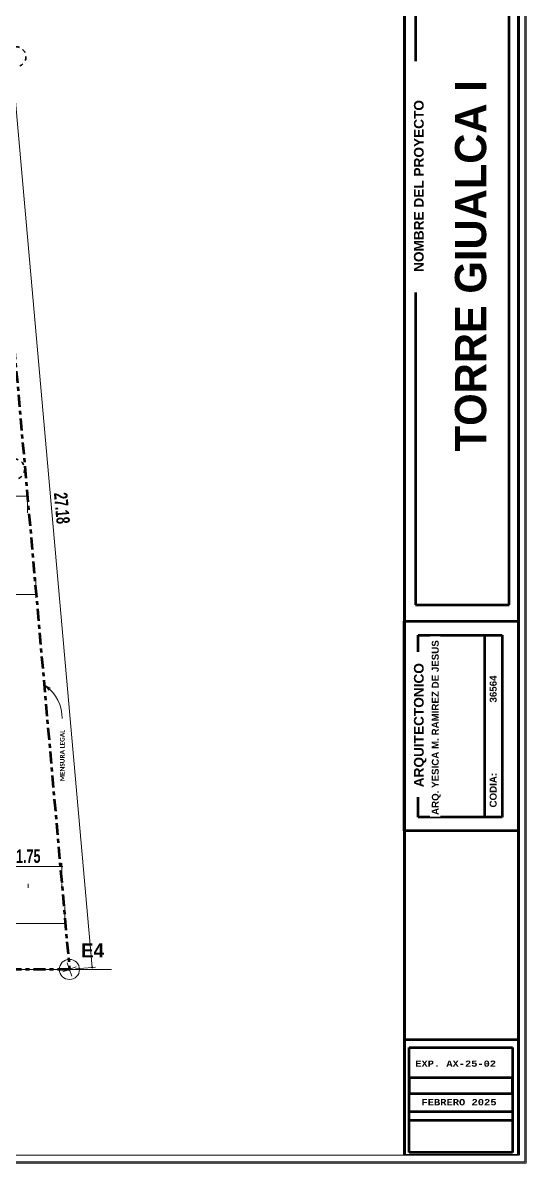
# Model space of a CAD drawing. Header units: metres. Extents: x -144 to 1000, y -717 to 29.
# Drawn here: x -42.01 to -29.19, y -589.13 to -560.07 of the extents above; entities that cross this region are included whole.
import ezdxf

# ---------------------------------------------------------------- set-up
doc = ezdxf.new("R2010")
doc.units = ezdxf.units.M
doc.linetypes.add('Dash Dot 3_16_', pattern=[0.595313, 0.357187, -0.119063, 0, -0.119063])
doc.linetypes.add('Elevado', pattern=[0.003969, 0.002381, -0.001587])
doc.layers.get('0').update_dxf_attribs({"color": 1})
for name, color, linetype, lineweight in [('A-ANNO-DIMS', 1, 'Continuous', 9), ('A-DETL', 1, 'Continuous', 9), ('A-DETL-THIN', 1, 'Continuous', 9), ('A-FLOR', 2, 'Continuous', 9), ('G-ANNO-TEXT', 2, 'Continuous', 9), ('G-ANNO-TTLB', 3, 'Continuous', 18), ('G-ANNO-TTLB-WIDE', 1, 'Continuous', 70), ('G-IMPT', 1, 'Continuous', 9)]:
    doc.layers.add(name, color=color, linetype=linetype, lineweight=lineweight)
doc.styles.add('Arial_B', font='arialbd.ttf', dxfattribs={"height": 0.0025})
doc.styles.add('Arial_B_1', font='arialbd.ttf', dxfattribs={"height": 0.001786})
doc.styles.add('Britannic Bold_B_1', font='', dxfattribs={"width": 0.7, "height": 0.4})
doc.styles.add('Britannic Bold_B_2', font='', dxfattribs={"width": 1.1, "height": 0.009})
doc.styles.add('Britannic Bold_B_4', font='', dxfattribs={"height": 0.004465})
doc.styles.add('Calibri_B_5', font='calibrib.ttf', dxfattribs={"height": 0.66})
doc.styles.add('Courier New_B_3', font='courbd.ttf', dxfattribs={"height": 0.2625})
doc.styles.add('Courier New_B_4', font='courbd.ttf', dxfattribs={"height": 0.001587})
doc.styles.get('Britannic Bold_B_1').set_extended_font_data('Britannic Bold', bold=True)
doc.styles.get('Britannic Bold_B_2').set_extended_font_data('Britannic Bold', bold=True)
doc.styles.get('Britannic Bold_B_4').set_extended_font_data('Britannic Bold', bold=True)

# ---------------------------------------------------------------- blocks, each defined once
blk = doc.blocks.new('tarjeta de nathalie 00')
at = {"layer": 'G-IMPT', "lineweight": 9}
h = blk.add_hatch(color=3, dxfattribs=at)
h.paths.add_polyline_path([(-145.23888, -717.38489), (-145.21019, -717.38489), (-145.21019, -716.89355), (-145.21019, -716.79934), (-145.23888, -716.79934), (-145.23888, -716.89379)])
h.paths.add_polyline_path([(-145.20996, -716.7991), (-145.20996, -717.3851), (-145.2392, -717.3851), (-145.2392, -716.7991)])
h.paths.add_polyline_path([(-145.23902, -717.3868), (-145.20826, -717.3868), (-145.20826, -716.7974), (-145.2392, -716.7974), (-146.09866, -716.7974), (-146.09866, -717.3868)])
h.paths.add_polyline_path([(-145.20795, -716.79707), (-145.20795, -717.3871), (-146.09898, -717.3871), (-146.09898, -716.79707)])
at = {"layer": 'G-ANNO-TTLB', "color": 3}
for p, q in [((-145.20795, -717.3871), (-145.20795, -716.79707)), ((-145.20795, -717.38713), (-145.20795, -716.79707)), ((-145.2392, -716.7991), (-145.2392, -717.3851)), ((-145.20996, -717.3851), (-145.20996, -716.7991)), ((-145.20826, -716.7974), (-145.20826, -717.3868)), ((-145.21019, -716.89355), (-145.21019, -717.38489)), ((-145.23888, -717.38489), (-145.23888, -716.89379)), ((-146.09898, -717.3871), (-145.20795, -717.3871)), ((-146.09898, -717.38713), (-145.20795, -717.38713)), ((-145.20996, -717.3851), (-146.09696, -717.3851)), ((-145.2392, -717.3851), (-145.20996, -717.3851)), ((-145.20826, -717.3868), (-145.23902, -717.3868)), ((-145.21019, -717.38489), (-145.23888, -717.38489))]:
    blk.add_line(p, q, dxfattribs=at)
at = {"layer": 'G-ANNO-TTLB'}
blk.add_line((-145.23902, -717.3868), (-146.09866, -717.3868), dxfattribs=at)
at = {"layer": 'G-ANNO-TTLB-WIDE', "color": 3}
for p, q in [((-145.2392, -716.7991), (-145.2392, -717.3851)), ((-145.20996, -716.7991), (-145.20996, -717.3851)), ((-145.23627, -717.0241), (-145.23627, -717.1091)), ((-145.21233, -717.24403), (-145.21233, -717.0241)), ((-145.23627, -717.16403), (-145.23627, -717.24403)), ((-145.23627, -717.24403), (-145.21233, -717.24403)), ((-145.2392, -717.24821), (-145.20996, -717.24821)), ((-145.2392, -717.30194), (-145.2392, -717.24821)), ((-145.20996, -717.24821), (-145.20996, -717.30194)), ((-145.23559, -717.25789), (-145.23559, -717.25185)), ((-145.23559, -717.25185), (-145.21413, -717.25185)), ((-145.21856, -717.29848), (-145.21856, -717.25185)), ((-145.21413, -717.25185), (-145.21413, -717.29848)), ((-145.23559, -717.29848), (-145.23559, -717.29331)), ((-145.21413, -717.29848), (-145.23559, -717.29848)), ((-145.20996, -717.30194), (-145.2392, -717.30194)), ((-145.2392, -717.35541), (-145.20996, -717.35541)), ((-145.23791, -717.35747), (-145.21146, -717.35747)), ((-145.23791, -717.3844), (-145.23791, -717.35747)), ((-145.21146, -717.35747), (-145.21146, -717.3844)), ((-145.23791, -717.36524), (-145.23791, -717.36926)), ((-145.21146, -717.36524), (-145.23791, -717.36524)), ((-145.21146, -717.36926), (-145.21146, -717.36524)), ((-145.23791, -717.36926), (-145.21146, -717.36926)), ((-145.23791, -717.3739), (-145.22469, -717.3739)), ((-145.23791, -717.3844), (-145.23791, -717.3739)), ((-145.23791, -717.3739), (-145.21146, -717.3739)), ((-145.23791, -717.37615), (-145.23791, -717.3739)), ((-145.22469, -717.3739), (-145.21146, -717.3739)), ((-145.21146, -717.3739), (-145.21146, -717.3844)), ((-145.21146, -717.3739), (-145.21146, -717.37615)), ((-145.21146, -717.37615), (-145.23791, -717.37615)), ((-145.21146, -717.3844), (-145.23791, -717.3844)), ((-145.22469, -717.3844), (-145.23791, -717.3844)), ((-145.21146, -717.3844), (-145.22469, -717.3844))]:
    blk.add_line(p, q, dxfattribs=at)
at = {"layer": 'G-ANNO-TTLB', "lineweight": 9, "attachment_point": 1}
for s, insert, char_height, width, style in [('EXP. AX-25-02', (-145.23635, -717.36083), 0.0015875, 0.027097, 'Courier New_B_4'), ('FEBRERO 2025', (-145.23478, -717.37069), 0.0016, 0.0250126, 'Courier New_B_3')]:
    blk.add_mtext(s, dxfattribs=dict(at, insert=insert, char_height=char_height, width=width, style=style))
at = {"layer": 'G-ANNO-TTLB', "lineweight": 9, "attachment_point": 1, "rotation": 90, "bg_fill": 3, "box_fill_scale": 1.25, "bg_fill_color": 256, "bg_fill_true_color": 13158600, "bg_fill_transparency": 0}
for s, insert, char_height, width, style in [('TORRE GIUALCA I', (-145.2262, -717.20472), 0.008, 0.1678172, 'Britannic Bold_B_4'), ('NOMBRE DEL PROYECTO', (-145.2367, -717.15875), 0.0025, 0.0533122, 'Arial_B'), ('CODIA:                          36564', (-145.2173, -717.29598), 0.0017859, 0.0412887, 'Arial_B_1'), ('ARQUITECTONICO', (-145.2367, -717.2908), 0.0025, 0.0340148, 'Arial_B')]:
    blk.add_mtext(s, dxfattribs=dict(at, insert=insert, char_height=char_height, width=width, style=style))
at = {"layer": 'G-ANNO-TTLB', "lineweight": 9, "insert": (-145.23213, -717.2979), "char_height": 0.0017859, "width": 0.0453611, "attachment_point": 1, "rotation": 90, "style": 'Arial_B_1', "bg_fill": 3, "box_fill_scale": 1.25, "bg_fill_color": 256, "bg_fill_true_color": 13158600, "bg_fill_transparency": 0}
blk.add_mtext('\\pxt4;ARQ. YESICA M. RAMIREZ DE JESUS', dxfattribs=at)
blk = doc.blocks.new('tgitgigik')
at = {"layer": 'A-ANNO-DIMS', "lineweight": 25}
h = blk.add_hatch(color=256, dxfattribs=at)
edge = h.paths.add_edge_path()
edge.add_arc((-43.442, -607.466), 0.015, 0, 360)
h = blk.add_hatch(color=256, dxfattribs=at)
edge = h.paths.add_edge_path()
edge.add_arc((-43.189, -610.402), 0.015, 0, 360)
h = blk.add_hatch(color=256, dxfattribs=at)
edge = h.paths.add_edge_path()
edge.add_arc((-42.417, -618.517), 0.015, 0, 360)
h = blk.add_hatch(color=256, dxfattribs=at)
edge = h.paths.add_edge_path()
edge.add_arc((-42.325, -620.22), 0.015, 0, 360)
h = blk.add_hatch(color=256, dxfattribs=at)
edge = h.paths.add_edge_path()
edge.add_arc((-41.509, -621.525), 0.015, 0, 360)
at = {"layer": 'A-ANNO-DIMS'}
for p, q in [((-43.909, -594.452), (-41.509, -621.525)), ((-45.386, -607.466), (-43.442, -607.466)), ((-43.442, -607.466), (-43.442, -607.366)), ((-43.442, -607.466), (-43.442, -607.966)), ((-43.189, -610.402), (-43.189, -609.902)), ((-45.586, -610.402), (-43.189, -610.402)), ((-43.189, -610.402), (-43.189, -610.502)), ((-44.162, -618.517), (-42.417, -618.517)), ((-42.417, -618.517), (-42.417, -618.417)), ((-42.417, -618.517), (-42.417, -619.017)), ((-42.325, -620.22), (-42.325, -619.72)), ((-45.836, -620.22), (-42.325, -620.22)), ((-42.325, -620.22), (-42.325, -620.32)), ((-42.114, -621.785), (-42.261, -621.387)), ((-42.386, -621.659), (-41.988, -621.512)), ((-41.509, -621.525), (-42.007, -621.569)), ((-41.509, -621.525), (-41.409, -621.516))]:
    blk.add_line(p, q, dxfattribs=at)
at = {"layer": 'A-ANNO-DIMS', "lineweight": 25}
for centre in [(-43.442, -607.466), (-43.189, -610.402), (-42.417, -618.517), (-42.325, -620.22), (-41.509, -621.525)]:
    blk.add_circle(centre, 0.015, dxfattribs=at)
at = {"layer": 'A-DETL', "linetype": 'Dash Dot 3_16_', "lineweight": 70}
for p, q in [((-44.591, -594.512), (-42.191, -621.586)), ((-42.191, -621.586), (-73.053, -621.586))]:
    blk.add_line(p, q, dxfattribs=at)
at = {"layer": 'A-DETL'}
for p, q in [((-43.442, -607.477), (-43.442, -607.577)), ((-43.189, -610.327), (-43.189, -610.427)), ((-42.502, -618.077), (-42.502, -618.197)), ((-42.502, -618.077), (-42.502, -618.197)), ((-42.502, -618.077), (-42.502, -618.197)), ((-42.502, -618.077), (-42.502, -618.197)), ((-43.421, -619.033), (-43.421, -619.153)), ((-43.421, -619.033), (-43.421, -619.153)), ((-42.417, -619.033), (-42.417, -619.153)), ((-42.417, -619.033), (-42.417, -619.153)), ((-42.325, -620.069), (-42.325, -620.189)), ((-42.325, -620.069), (-42.325, -620.189))]:
    blk.add_line(p, q, dxfattribs=at)
at = {"layer": 'A-DETL', "linetype": 'Elevado', "lineweight": 35}
for centre in [(-43.788, -594.364), (-43.824, -606.664)]:
    blk.add_circle(centre, 0.3, dxfattribs=at)
at = {"layer": 'A-DETL-THIN', "lineweight": 5}
blk.add_circle((-42.191, -621.586), 0.3, dxfattribs=at)
at = {"layer": 'A-FLOR'}
blk.add_line((-40.933, -621.586), (-44.167, -621.586), dxfattribs=at)
at = {"layer": 'G-ANNO-TEXT'}
for q in [(-42.755, -613.196), (-42.806, -613.257)]:
    blk.add_line((-42.896, -613.13), q, dxfattribs=at)
blk.add_arc((-43.609, -614.102), 1.205, 0, 53.7329, dxfattribs=at)
at = {"layer": 'A-ANNO-DIMS', "style": 'Britannic Bold_B_1', "width": 0.7}
blk.add_text('27.18', height=0.4, rotation=275.0667, dxfattribs=at).set_placement((-42.653, -607.378))
blk.add_text('1.75', height=0.4, dxfattribs=at).set_placement((-43.782, -618.407))
at = {"layer": 'G-ANNO-TEXT', "style": 'Calibri_B_5'}
blk.add_text('MENSURA LEGAL', height=0.14, rotation=90, dxfattribs=at).set_placement((-42.334, -615.974))
at = {"layer": 'G-ANNO-TEXT', "style": 'Britannic Bold_B_2'}
blk.add_text('E4', height=0.42, dxfattribs=at).set_placement((-41.844, -621.229))

msp = doc.modelspace()

# ---------------------------------------------------------------- block references
at = {"xscale": 99.43160266323505, "yscale": 99.43160266323505, "zscale": 99.43160266323505}
msp.add_blockref('tarjeta de nathalie 00', (14409.071, 70741.827), dxfattribs=at)

# ---------------------------------------------------------------- next in the draw order: block references
at = {"color": 3, "xscale": 0.8541994150743745, "yscale": 0.8541994150743745, "zscale": 0.8541994150743745}
msp.add_blockref('tgitgigik', (-4.781, -53.23), dxfattribs=at)

doc.saveas('drawing.dxf')
